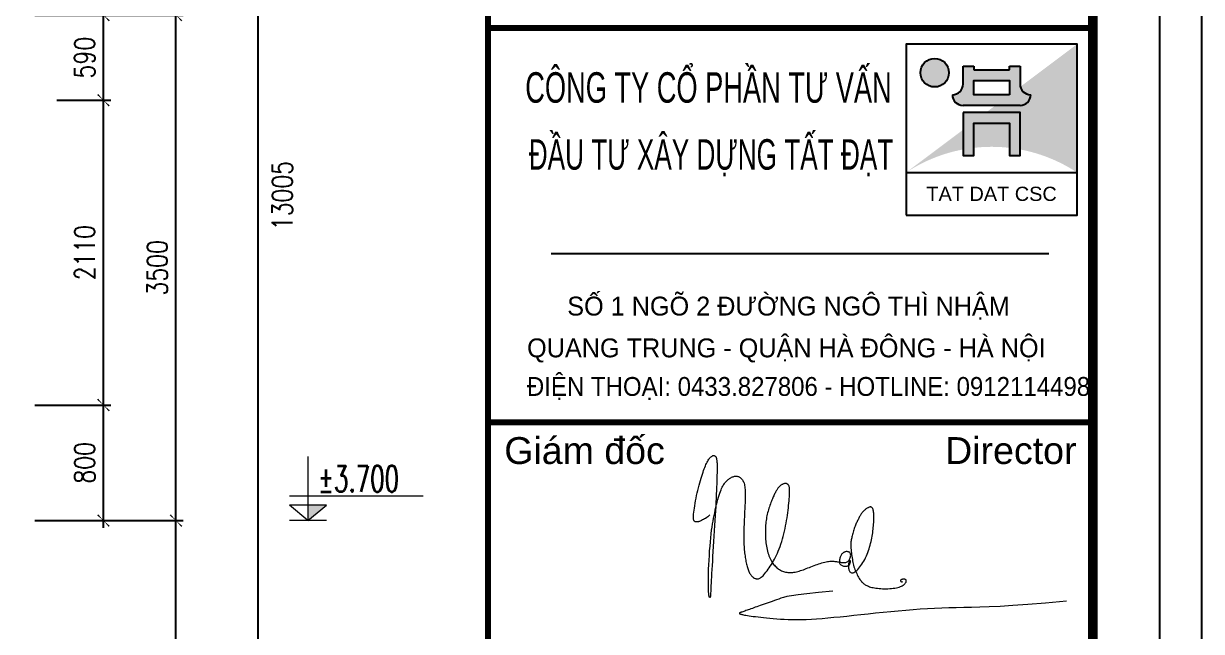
# Model space of a CAD drawing. Header units: millimetres. Extents: x -34806 to 662668, y 63228 to 99452.
# Drawn here: x 507895 to 516054, y 79965 to 84173 of the extents above; entities that cross this region are included whole.
import ezdxf
from ezdxf.enums import TextEntityAlignment as Align

# ---------------------------------------------------------------- set-up
doc = ezdxf.new("R2010")
doc.units = ezdxf.units.MM
doc.header["$LTSCALE"] = 200
doc.header["$MEASUREMENT"] = 0
doc.header["$PDMODE"] = 3
doc.header["$PDSIZE"] = 50
doc.layers.get('0').update_dxf_attribs({"color": 95, "linetype": 'CONTINUOUS'})
doc.layers.get('DEFPOINTS').update_dxf_attribs({"linetype": 'CONTINUOUS'})
for name, color, linetype in [('DIM', 1, 'CONTINUOUS'), ('KHUNGTEN', 7, 'CONTINUOUS'), ('Net_Thay', 7, 'CONTINUOUS'), ('TEXT', 7, 'CONTINUOUS'), ('TEXT2', 6, 'CONTINUOUS')]:
    doc.layers.add(name, color=color, linetype=linetype)
doc.layers.add('hacth', color=251, linetype='CONTINUOUS', lineweight=13)
doc.layers.add('thay', color=7, linetype='CONTINUOUS', lineweight=18)
doc.styles.add('.VnArial', font='VNARIAL.ttf')
doc.styles.add('Arial iso', font='VNARIAL.ttf')
doc.styles.add('Arial N  iso', font='VNARIALN.ttf')
doc.styles.add('RomanS', font='romans.shx', dxfattribs={"width": 0.8})
doc.styles.add('Scale', font='vnsimli.shx', dxfattribs={"width": 0.65, "bigfont": 'bigfont.shx'})
doc.styles.add('TEXT1', font='VHARIAL.ttf', dxfattribs={"width": 0.85, "height": 200})
doc.styles.add('VNCC-SIM', font='VHAVAN.ttf', dxfattribs={"width": 0.85})
doc.dimstyles.new('D1', dxfattribs={"dimtxt": 140, "dimasz": 80, "dimexe": 50, "dimexo": 0, "dimgap": 60, "dimtad": 1, "dimdec": 0, "dimzin": 0, "dimdsep": 46, "dimtxsty": 'RomanS', "dimblk1": 'ARCHTICK', "dimblk2": 'ARCHTICK', "dimsah": 1, "dimcen": 100, "dimdle": 50, "dimclrt": 7, "dimadec": 0, "dimazin": 0, "dimtfac": 0.005, "dimtdec": 0, "dimtix": 1, "dimtofl": 0, "dimtmove": 2, "dimatfit": 3, "dimldrblk": 'ARCHTICK', "dimfxl": 1, "dimtvp": 0.8, "dimtolj": 1, "dimtzin": 0, "dimarcsym": 0})

# ---------------------------------------------------------------- blocks, each defined once
blk = doc.blocks.new('_ArchTick')
at = {"layer": 'DIM', "color": 150}
blk.add_lwpolyline([(0.5000000000004547, 0.5000000000009095, 0.1333333333333333, 0, 0), (4.547473508864641e-13, 9.094947017729282e-13, 0, 0.1333333333333333, 0), (-0.4999999999995453, -0.4999999999990905, 0.1333333333333333, 0.1333333333333333, 0)], format="xyseb", dxfattribs=at)
blk = doc.blocks.new('*D65')
at = {"layer": 'DEFPOINTS', "color": 0}
for p in [(508124.6431655815, 89437.53416845304), (509520.1188414075, 89437.53416845304), (507972.9868397528, 76432.22767169494)]:
    blk.add_point(p, dxfattribs=at)
at = {"layer": 'DIM', "color": 0, "lineweight": -2}
for p, q in [((508124.6431655815, 89437.53416845304), (509570.1188414075, 89437.53416845304)), ((509520.1188414075, 76382.22767169494), (509520.1188414075, 89487.53416845304)), ((507972.9868397528, 76432.22767169494), (509570.1188414075, 76432.22767169494))]:
    blk.add_line(p, q, dxfattribs=at)
at = {"layer": 'DIM', "color": 0, "lineweight": -2, "xscale": 80, "yscale": 80, "zscale": 80}
for p, rotation in [((509520.1188414075, 89437.53416845304), 90), ((509520.1188414075, 76432.22767169494), 270)]:
    blk.add_blockref('_ArchTick', p, dxfattribs=dict(at, rotation=rotation))
at = {"layer": 'DIM', "color": 7, "insert": (509687.6017652551, 82982.31286056538), "char_height": 140, "attachment_point": 5, "rotation": 90, "style": 'RomanS'}
blk.add_mtext('\\A1;13005', dxfattribs=at)
blk = doc.blocks.new('*D67')
at = {"layer": 'DEFPOINTS', "color": 0}
for p in [(507972.9868397528, 80732.22767169483), (508950.8210227586, 80732.22767169483), (507972.9868397528, 77032.22767169483)]:
    blk.add_point(p, dxfattribs=at)
at = {"layer": 'DIM', "color": 0, "lineweight": -2}
for p, q in [((508950.8210227586, 76982.22767169483), (508950.8210227586, 80782.22767169483)), ((507972.9868397528, 80732.22767169483), (509000.8210227586, 80732.22767169483)), ((507972.9868397528, 77032.22767169483), (509000.8210227586, 77032.22767169483))]:
    blk.add_line(p, q, dxfattribs=at)
at = {"layer": 'DIM', "color": 0, "lineweight": -2, "xscale": 80, "yscale": 80, "zscale": 80}
for p, rotation in [((508950.8210227586, 80732.22767169483), 90), ((508950.8210227586, 77032.22767169483), 270)]:
    blk.add_blockref('_ArchTick', p, dxfattribs=dict(at, rotation=rotation))
at = {"layer": 'DIM', "color": 7, "insert": (508820.8210227586, 78882.22767169491), "char_height": 140, "attachment_point": 5, "rotation": 90, "style": 'RomanS'}
blk.add_mtext('\\A1;3700', dxfattribs=at)
blk = doc.blocks.new('*D68')
at = {"layer": 'DEFPOINTS', "color": 0}
for p in [(507972.9868397528, 84232.22767169483), (508950.8210227586, 84232.22767169483), (507972.9868397528, 80732.22767169483)]:
    blk.add_point(p, dxfattribs=at)
at = {"layer": 'DIM', "color": 0, "lineweight": -2}
for p, q in [((508950.8210227586, 80682.22767169483), (508950.8210227586, 84282.22767169483)), ((507972.9868397528, 84232.22767169483), (509000.8210227586, 84232.22767169483)), ((507972.9868397528, 80732.22767169483), (509000.8210227586, 80732.22767169483))]:
    blk.add_line(p, q, dxfattribs=at)
at = {"layer": 'DIM', "color": 0, "lineweight": -2, "xscale": 80, "yscale": 80, "zscale": 80}
for p, rotation in [((508950.8210227586, 84232.22767169483), 90), ((508950.8210227586, 80732.22767169483), 270)]:
    blk.add_blockref('_ArchTick', p, dxfattribs=dict(at, rotation=rotation))
at = {"layer": 'DIM', "color": 7, "insert": (508820.8210227586, 82482.22767169491), "char_height": 140, "attachment_point": 5, "rotation": 90, "style": 'RomanS'}
blk.add_mtext('\\A1;3500', dxfattribs=at)
blk = doc.blocks.new('*D71')
at = {"layer": 'DEFPOINTS', "color": 0}
for p in [(507972.9868397528, 81532.22767169459), (508448.4667172112, 81532.22767169459), (507972.9868397528, 80732.22767169483)]:
    blk.add_point(p, dxfattribs=at)
at = {"layer": 'DIM', "color": 0, "lineweight": -2}
for p, q in [((507972.9868397528, 81532.22767169459), (508498.4667172112, 81532.22767169459)), ((508448.4667172112, 80682.22767169483), (508448.4667172112, 81582.22767169459)), ((507972.9868397528, 80732.22767169483), (508498.4667172112, 80732.22767169483))]:
    blk.add_line(p, q, dxfattribs=at)
at = {"layer": 'DIM', "color": 0, "lineweight": -2, "xscale": 80, "yscale": 80, "zscale": 80}
for p, rotation in [((508448.4667172112, 81532.22767169459), 90), ((508448.4667172112, 80732.22767169483), 270)]:
    blk.add_blockref('_ArchTick', p, dxfattribs=dict(at, rotation=rotation))
at = {"layer": 'DIM', "color": 7, "insert": (508318.4667172112, 81132.2276716948), "char_height": 140, "attachment_point": 5, "rotation": 90, "style": 'RomanS'}
blk.add_mtext('\\A1;800', dxfattribs=at)
blk = doc.blocks.new('*D72')
at = {"layer": 'DEFPOINTS', "color": 0}
for p in [(508124.6431655815, 83642.22767169448), (508448.4667172112, 83642.22767169448), (508124.6431655815, 81532.22767169459)]:
    blk.add_point(p, dxfattribs=at)
at = {"layer": 'DIM', "color": 0, "lineweight": -2}
for p, q in [((508124.6431655815, 83642.22767169448), (508498.4667172112, 83642.22767169448)), ((508448.4667172112, 81482.22767169459), (508448.4667172112, 83692.22767169448)), ((508124.6431655815, 81532.22767169459), (508498.4667172112, 81532.22767169459))]:
    blk.add_line(p, q, dxfattribs=at)
at = {"layer": 'DIM', "color": 0, "lineweight": -2, "xscale": 80, "yscale": 80, "zscale": 80}
for p, rotation in [((508448.4667172112, 83642.22767169448), 90), ((508448.4667172112, 81532.22767169459), 270)]:
    blk.add_blockref('_ArchTick', p, dxfattribs=dict(at, rotation=rotation))
at = {"layer": 'DIM', "color": 7, "insert": (508318.4667172112, 82587.22767169462), "char_height": 140, "attachment_point": 5, "rotation": 90, "style": 'RomanS'}
blk.add_mtext('\\A1;2110', dxfattribs=at)
blk = doc.blocks.new('*D73')
at = {"layer": 'DEFPOINTS', "color": 0}
for p in [(508124.6431655815, 84232.22767169483), (508448.4667172112, 84232.22767169483), (508124.6431655815, 83642.22767169448)]:
    blk.add_point(p, dxfattribs=at)
at = {"layer": 'DIM', "color": 0, "lineweight": -2}
for p, q in [((508448.4667172112, 83592.22767169448), (508448.4667172112, 84282.22767169483)), ((508124.6431655815, 84232.22767169483), (508498.4667172112, 84232.22767169483)), ((508124.6431655815, 83642.22767169448), (508498.4667172112, 83642.22767169448))]:
    blk.add_line(p, q, dxfattribs=at)
at = {"layer": 'DIM', "color": 0, "lineweight": -2, "xscale": 80, "yscale": 80, "zscale": 80}
for p, rotation in [((508448.4667172112, 84232.22767169483), 90), ((508448.4667172112, 83642.22767169448), 270)]:
    blk.add_blockref('_ArchTick', p, dxfattribs=dict(at, rotation=rotation))
at = {"layer": 'DIM', "color": 7, "insert": (508318.4667172112, 83937.22767169474), "char_height": 140, "attachment_point": 5, "rotation": 90, "style": 'RomanS'}
blk.add_mtext('\\A1;590', dxfattribs=at)
blk = doc.blocks.new('cao do')
at = {"layer": 'thay'}
for p, q in [((0, 444.6272508608236), (0, 0)), ((798.181270029163, 170.2365376747912), (-128.2891475682845, 170.2365376747912)), ((0, 0), (-127.8852143107215, 106.0771588497737)), ((127.8852143107215, 106.0771588497737), (-127.8852143107215, 106.0771588497737)), ((0, 0), (127.8852143107215, 106.0771588497737))]:
    blk.add_line(p, q, dxfattribs=at)
at = {"layer": 'thay', "ltscale": 600}
blk.add_line((128.2891475682845, 0), (-128.2891475682845, 0), dxfattribs=at)
at = {"layer": 'thay', "color": 150, "ltscale": 600}
blk.add_solid([(0, 0), (0, 106.0771588497737), (127.8852143107215, 106.0771588497737)], dxfattribs=at)
at = {"layer": 'TEXT', "style": 'Arial N  iso'}
blk.add_attdef('%%P0.000', text='', height=200.0000000007276, dxfattribs=at).set_placement((69.50250721070915, 290.0113117169822), align=Align.MIDDLE_LEFT)
blk = doc.blocks.new('A$C5F910C25')
at = {"layer": 'Net_Thay', "ltscale": 0.5, "true_color": 0x0f9997}
h = blk.add_hatch(color=134, dxfattribs=at)
edge = h.paths.add_edge_path()
edge.add_line((23.99999934621155, 24.00000047203503), (-6.537884473800659e-07, 6.000000472107786))
edge.add_arc((11.99999934621155, -12.19999952812213), 21.80000000017373, 56.60151153231379, 123.3984884676862, ccw=False)
edge.add_line((23.99999934621155, 6.000000472093234), (23.99999934621155, 24.00000047202047))
h = blk.add_hatch(color=134, dxfattribs=at)
edge = h.paths.add_edge_path()
edge.add_arc((3.999999346211553, 20.00000047209323), 2, 0, 180)
edge.add_arc((3.999999346211553, 20.00000047209323), 2, 180, 360)
at = {"layer": 'Net_Thay', "ltscale": 0.5, "true_color": 0x001e02}
h = blk.add_hatch(color=98, dxfattribs=at)
h.paths.add_polyline_path([(15.99999934621155, 14.40000047208741), (7.999999346211553, 14.40000047208741), (7.999999346211553, 8.400000472087413), (9.499999346211553, 8.400000472087413), (9.499999346211553, 12.90000047208741), (14.49999934621155, 12.90000047208741), (14.49999934621155, 8.400000472087413), (15.99999934621155, 8.400000472087413)])
h.paths.add_polyline_path([(14.49999934667721, 16.90000047208741), (9.499999346211553, 16.90000047208741), (9.499999346211553, 18.90000047208741), (14.49999934621155, 18.90000047208741)], flags=16)
edge = h.paths.add_edge_path()
edge.add_arc((17.49999934621155, 18.40000047208741), 1.499999999992724, 180.0000000002779, 270, ccw=False)
edge.add_line((15.99999934621155, 18.40000047208741), (15.99999934621155, 20.90000047210196))
edge.add_line((15.99999934621155, 20.90000047208741), (14.49999934621155, 20.90000047208741))
edge.add_line((14.49999934621155, 20.90000047208741), (14.49999934621155, 20.40000047208741))
edge.add_line((14.49999934621155, 20.40000047208741), (9.499999346211553, 20.40000047208741))
edge.add_line((9.499999346211553, 20.40000047208741), (9.499999346211553, 20.90000047208741))
edge.add_line((9.499999346211553, 20.90000047208741), (7.999999346211553, 20.90000047208741))
edge.add_line((7.999999346211553, 20.90000047208741), (7.999999346211553, 18.40000047207286))
edge.add_arc((6.499999346211553, 18.40000047208741), 1.5, 270, 359.9999999997221, ccw=False)
edge.add_arc((7.999999346211553, 16.90000047208741), 1.5, 180, 270)
edge.add_line((7.999999346211553, 15.40000047208741), (15.99999934621155, 15.40000047208741))
edge.add_arc((15.99999934621155, 16.90000047208741), 1.5, 270, 360)
at = {"layer": 'Net_Thay', "color": 2, "ltscale": 0.5}
blk.add_line((-6.537884473800659e-07, 6.000000472093234), (23.99999934621155, 6.000000472093234), dxfattribs=at)
at = {"layer": 'Net_Thay', "ltscale": 0.5}
blk.add_lwpolyline([(-6.537884473800659e-07, 4.720932338386774e-07), (23.99999934621155, 4.720932338386774e-07), (23.99999934621155, 24.00000047209323), (-6.537884473800659e-07, 24.00000047209323)], close=True, dxfattribs=at)
at = {"layer": 'Net_Thay', "color": 98, "ltscale": 0.5, "true_color": 0x001e02}
blk.add_lwpolyline([(15.99999934621155, 15.40000047208741), (7.999999346211553, 15.40000047208741, -0.414213562373095), (6.499999346211553, 16.90000047208741, 0.4142135623730951), (7.999999346211553, 18.40000047208741), (7.999999346211553, 20.90000047208741), (9.499999346211553, 20.90000047208741), (9.499999346211553, 20.40000047208741), (14.49999934621155, 20.40000047208741), (14.49999934621155, 20.90000047208741), (15.99999934621155, 20.90000047208741), (15.99999934621155, 18.40000047208741, 0.414213562373095), (17.49999934621155, 16.90000047208741, -0.414213562373095)], format="xyb", close=True, dxfattribs=at)
for points in [[(14.49999934667721, 16.90000047208741), (9.499999346211553, 16.90000047208741), (9.499999346211553, 18.90000047208741), (14.49999934621155, 18.90000047208741)], [(7.999999346211553, 14.40000047208741), (7.999999346211553, 8.400000472087413), (9.499999346211553, 8.400000472087413), (9.499999346211553, 12.90000047208741), (14.49999934621155, 12.90000047208741), (14.49999934621155, 8.400000472087413), (15.99999934621155, 8.400000472087413), (15.99999934621155, 14.40000047208741)]]:
    blk.add_lwpolyline(points, close=True, dxfattribs=at)
at = {"layer": 'Net_Thay', "color": 134, "ltscale": 0.5, "true_color": 0x0f9997}
blk.add_circle((3.999999346211553, 20.00000047209323), 2, dxfattribs=at)
at = {"layer": 'Net_Thay', "color": 2, "style": '.VnArial'}
blk.add_text('TAT DAT CSC', height=2, dxfattribs=at).set_placement((2.841745594516397, 2.000000472093234))
blk = doc.blocks.new('khung')
at = {"color": 7}
for points in [[(28904.22141540502, 10202.60354419178), (28898.19519898714, 10196.66145841348), (28891.93040760198, 10191.37296033386), (28885.54619378634, 10186.68857046865), (28879.1617100769, 10182.55880933392), (28872.89610901053, 10178.93419744567), (28866.86854312395, 10175.76525531984), (28861.19816495421, 10173.00250347247), (28856.00412703824, 10170.59646241933), (28851.37456662134, 10168.50392475852), (28847.27355978178, 10166.70677141579), (28843.63416730714, 10165.19315539871), (28840.38944998448, 10163.95122971506), (28837.47246860068, 10162.96914737241), (28834.81628394308, 10162.23506137862), (28832.35395679856, 10161.73712474118), (28830.01854795434, 10161.46349046793), (28827.75599736967, 10161.40342418724), (28825.56376169124, 10161.55064201026), (28823.45217673892, 10161.89997266895), (28821.43157833173, 10162.44624489525), (28819.51230228857, 10163.18428742105), (28817.70468442907, 10164.10892897816), (28816.01906057194, 10165.21499829868), (28814.46576653692, 10166.49732411439), (28813.0578914972, 10167.98055127069), (28811.81953804471, 10169.80858906672), (28810.77756212417, 10172.15516291509), (28809.95881968194, 10175.19399822816), (28809.39016666383, 10179.09882041873), (28809.09845901519, 10184.04335489924), (28809.11055268159, 10190.20132708229), (28809.45330360921, 10197.74646238053), (28810.14760059791, 10206.79381098563), (28811.1904638659, 10217.22372220682), (28812.57294648462, 10228.85787013233), (28814.28610152702, 10241.5179288505), (28816.32098206542, 10255.02557244976), (28818.66864117197, 10269.20247501832), (28821.32013191885, 10283.87031064466), (28824.26650737852, 10298.8507534171), (28827.49169286686, 10313.9764398084), (28830.95110267588, 10329.12385582992), (28834.59302334073, 10344.18044987717), (28838.36574139693, 10359.03367034597), (28842.21754337989, 10373.57096563188), (28846.09671582535, 10387.67978413081), (28849.95154526826, 10401.2475742383), (28853.73031824459, 10414.16178435007), (28857.39336256093, 10426.33394198937), (28860.94917111036, 10437.77189118886), (28864.41827805741, 10448.5075551087), (28867.82121756617, 10458.57285690923), (28871.17852380154, 10467.99971975067), (28874.51073092772, 10476.82006679304), (28877.83837310933, 10485.06582119679), (28881.18198451059, 10492.76890612202), (28884.55580851379, 10499.95472053626), (28887.94892537218, 10506.62256663655), (28891.3441245571, 10512.76522242739), (28894.72419553966, 10518.3754659131), (28898.07192779074, 10523.44607509793), (28901.37011078159, 10527.96982798654), (28904.60153398322, 10531.93950258307), (28907.74898686698, 10535.34787689202), (28910.79687169572, 10538.19422852861), (28913.73604190161, 10540.50383355145), (28916.55896370867, 10542.30846763007), (28919.25810334003, 10543.63990643384), (28921.82592702033, 10544.52992563226), (28924.25490097333, 10545.01030089476), (28926.5374914227, 10545.11280789084), (28928.66616459248, 10544.8692222899), (28930.63597681063, 10544.30763687038), (28932.45234482169, 10543.44141284605), (28934.12327547346, 10542.28022853958), (28935.6567756144, 10540.83376227368), (28937.06085209311, 10539.11169237109), (28938.34351175759, 10537.12369715447), (28939.51276145634, 10534.87945494651), (28940.57660803736, 10532.38864406992), (28941.54148784398, 10529.63612003659), (28942.40755519733, 10526.50744711531), (28943.17339391302, 10522.86336676397), (28943.83758780732, 10518.5646204406), (28944.39872069564, 10513.47194960301), (28944.85537639434, 10507.44609570927), (28945.20613871908, 10500.34780021718), (28945.44959148543, 10492.03780458489), (28945.58476428939, 10482.40783225092), (28945.61246984453, 10471.47353457656), (28945.53396664428, 10459.28154490358), (28945.35051318182, 10445.87849657417), (28945.06336795059, 10431.31102292997), (28944.67378944448, 10415.62575731321), (28944.18303615621, 10398.86933306565), (28943.59236657951, 10381.08838352918), (28942.90180884924, 10362.31269434265), (28942.10646966679, 10342.50466033208), (28941.20022537537, 10321.60982862035), (28940.17695231808, 10299.57374633037), (28939.0305268374, 10276.34196058499), (28937.7548252768, 10251.86001850715), (28936.34372397885, 10226.0734672197), (28934.79109928711, 10198.92785384554), (28933.0974734675, 10170.43836749036), (28931.28995247975, 10140.89876519129), (28929.40228820713, 10110.6724459683), (28927.4682325321, 10080.12280884135), (28925.52153733814, 10049.61325283028), (28923.59595450804, 10019.50717695515), (28921.72523592471, 9990.167980235814), (28919.94313347075, 9961.959061692314), (28918.27832378052, 9935.192337991724), (28916.73918248925, 9909.973796389706), (28915.32900998314, 9886.357941789413), (28914.05110664861, 9864.399279093775), (28912.90877287202, 9844.152313205668), (28911.90530903963, 9825.671549028048), (28911.04401553747, 9809.011491463856), (28910.32819275233, 9794.226645416169), (28909.75418027063, 9781.335526782574), (28909.29047448187, 9770.212695439253), (28908.89861097612, 9760.696722257222), (28908.54012534334, 9752.626178107288), (28908.17655317311, 9745.839633860378), (28907.76943005588, 9740.17566038747), (28907.28029158148, 9735.4728285595), (28906.67067333993, 9731.569709247226), (28905.913589998, 9728.362816729064), (28905.02797253111, 9725.980438912362), (28904.04423099172, 9724.608807111828), (28902.99277543207, 9724.434152642176), (28901.90401590452, 9725.64270681829), (28900.80836246101, 9728.420700954859), (28899.73622515467, 9732.954366366566), (28898.71801403729, 9739.429934368192), (28897.78401061626, 9747.996815529134), (28896.96398221972, 9758.65713743697), (28896.28756763019, 9771.376206934237), (28895.78440563093, 9786.119330863023), (28895.48413500442, 9802.851816065764), (28895.41639453395, 9821.53896938466), (28895.61082300213, 9842.14609766213), (28896.09705919196, 9864.638507740474), (28896.89521305293, 9888.90828143054), (28897.98727920026, 9914.554600417063), (28899.34572341627, 9941.103421353624), (28900.94301148257, 9968.080700893312), (28902.75160918139, 9995.012395689795), (28904.74398229432, 10021.42446239635), (28906.89259660344, 10046.8428576663), (28909.16991789103, 10070.79353815306), (28911.55456474155, 10092.9240526574), (28914.04976695118, 10113.36831856953), (28916.66490711889, 10132.38184542699), (28919.40936784356, 10150.22014276741), (28922.29253172415, 10167.13872012829), (28925.32378135949, 10183.39308704738), (28928.5124993486, 10199.23875306217), (28931.86806829023, 10214.93122771025), (28935.391471393, 10230.65322433212), (28939.05009430377, 10246.29627147985), (28942.8029232787, 10261.67910150863), (28946.60894457404, 10276.62044677351), (28950.42714444672, 10290.93903962946), (28954.21650915268, 10304.45361243158), (28957.93602494823, 10316.98289753497), (28961.54467809003, 10328.34562729465), (28965.01330573142, 10338.41443141119), (28968.3601486133, 10347.27752896694), (28971.61529837451, 10355.07703638973), (28974.80884665332, 10361.95507010745), (28977.97088508803, 10368.05374654792), (28981.1315053168, 10373.51518213905), (28984.32079897825, 10378.48149330868), (28987.5688577103, 10383.09479648463), (28990.90122033704, 10387.47352210765), (28994.32521442359, 10391.64135666994), (28997.8436147202, 10395.59830067665), (29001.45919597759, 10399.34435463287), (29005.17473294633, 10402.87951904368), (29008.99300037656, 10406.20379441422), (29012.91677301882, 10409.31718124951), (29016.94882562396, 10412.2196800548), (29021.08638040857, 10414.9078226086), (29025.30444945603, 10417.36426578373), (29029.57249231563, 10419.5681977263), (29033.85996853682, 10421.49880658259), (29038.13633766963, 10423.13528049879), (29042.37105926328, 10424.45680762119), (29046.53359286747, 10425.44257609603), (29050.59339803166, 10426.07177406952), (29054.5268752247, 10426.32752083819), (29058.33818859462, 10426.20866030032), (29062.0384432077, 10425.71796750434), (29065.63874413174, 10424.85821749885), (29069.15019643276, 10423.63218533232), (29072.58390517865, 10422.04264605334), (29075.95097543588, 10420.09237471039), (29079.26251227129, 10417.78414635199), (29082.52237792916, 10415.11732353533), (29085.70546336006, 10412.07761885178), (29088.77941669177, 10408.64733240132), (29091.71188605208, 10404.80876428405), (29094.47051956876, 10400.54421459971), (29097.02296536967, 10395.83598344859), (29099.33687158237, 10390.66637093053), (29101.37988633459, 10385.01767714563), (29103.12810600184, 10378.87606448146), (29104.59141994948, 10372.2431444765), (29105.78816579133, 10365.12439095697), (29106.73668114035, 10357.52527774905), (29107.45530361022, 10349.45127867883), (29107.96237081402, 10340.90786757255), (29108.276220365, 10331.90051825633), (29108.4151898768, 10322.43470455622), (29108.39782199404, 10312.52405539209), (29108.24347948869, 10302.21482005725), (29107.97173016358, 10291.56140293886), (29107.60214182232, 10280.61820842383), (29107.15428226818, 10269.43964089927), (29106.64771930414, 10258.08010475199), (29106.10202073347, 10246.59400436914), (29105.53675435989, 10235.03574413773), (29104.96896712422, 10223.45805890338), (29104.40562252224, 10211.90700534599), (29103.85116318652, 10200.42697060443), (29103.31003175079, 10189.06234181713), (29102.78667084829, 10177.85750612293), (29102.28552311232, 10166.85685066034), (29101.81103117612, 10156.10476256812), (29101.36763767272, 10145.64562898475), (29100.96040403729, 10135.50640754876), (29100.59686690962, 10125.64433789722), (29100.28518173126, 10115.99923016701), (29100.03350394383, 10106.51089449505), (29099.84998898881, 10097.11914101818), (29099.74279230779, 10087.76377987311), (29099.72006934194, 10078.3846211969), (29099.78997553291, 10068.9214751264), (29099.95925502401, 10059.33161379368), (29100.22900676444, 10049.64215731286), (29100.59891840543, 10039.89768779316), (29101.06867759788, 10030.14278734382), (29101.637971993, 10020.42203807418), (29102.30648924156, 10010.78002209355), (29103.07391699468, 10001.26132151122), (29103.93994290354, 9991.910518436447), (29104.90344830748, 9982.766370356841), (29105.96008929773, 9973.84433627253), (29107.10471565527, 9965.154050562229), (29108.33217715924, 9956.705147604427), (29109.63732359047, 9948.507261777704), (29111.01500472867, 9940.570027460459), (29112.4600703538, 9932.903079031352), (29113.96737024614, 9925.51605086888), (29115.53418120776, 9918.415992222606), (29117.16748812992, 9911.599611826423), (29118.87670292546, 9905.061033285345), (29120.67123750811, 9898.794380204063), (29122.56050379076, 9892.793776187622), (29124.55391368656, 9887.053344840946), (29126.66087910908, 9881.567209768922), (29128.89081197105, 9876.329494576403), (29131.24948719089, 9871.337828804235), (29133.72813170459, 9866.603865737045), (29136.31433545362, 9862.1427645949), (29138.99568837848, 9857.969684598143), (29141.75978042059, 9854.099784967262), (29144.59420152121, 9850.548224922519), (29147.48654162129, 9847.330163684264), (29150.42439066178, 9844.460760472768), (29153.39740675851, 9841.94989169628), (29156.40352072615, 9839.786302514207), (29159.44273155373, 9837.9534552739), (29162.51503823038, 9836.434812322519), (29165.62043974502, 9835.213836007568), (29168.75893508702, 9834.273988676217), (29171.93052324606, 9833.598732675731), (29175.13520321022, 9833.171530353546), (29178.38051027273, 9832.99438487292), (29181.70412493865, 9833.14346266209), (29185.15126401584, 9833.713470965105), (29188.7671443128, 9834.79911702616), (29192.596982638, 9836.495108089488), (29196.68599579918, 9838.896151399134), (29201.0794006056, 9842.096954199438), (29205.82241386473, 9846.19222373448), (29210.94297244553, 9851.24524725742), (29216.39989345732, 9857.193632056556), (29222.1347140699, 9863.94356542923), (29228.08897145295, 9871.401234672872), (29234.20420277593, 9879.472827084688), (29240.42194520874, 9888.064529961963), (29246.68373592127, 9897.082530602142), (29252.93111208276, 9906.433016302339), (29259.11356413709, 9916.044961849046), (29265.21239562341, 9925.938491984336), (29271.21686335462, 9936.156518939397), (29277.11622414412, 9946.741954945379), (29282.89973480438, 9957.73771223347), (29288.55665214897, 9969.186703034831), (29294.0762329907, 9981.131839580621), (29299.44773414277, 9993.616034102106), (29304.65962986084, 10006.66402463639), (29309.69726417264, 10020.22785244532), (29314.54519854804, 10034.24138459681), (29319.18799445735, 10048.6384881587), (29323.61021337118, 10063.35303019886), (29327.79641675926, 10078.31887778523), (29331.73116609234, 10093.4698979855), (29335.39902284026, 10108.73995786775), (29338.78976473489, 10124.06660545467), (29341.91403455285, 10139.40211258862), (29344.78769133296, 10154.70243206674), (29347.42659411345, 10169.92351668633), (29349.8466019327, 10185.02131924462), (29352.06357382915, 10199.95179253873), (29354.09336884112, 10214.67088936594), (29355.95184600732, 10229.13456252357), (29357.65121625108, 10243.28897906683), (29359.18909803801, 10257.04116308434), (29360.5594617196, 10270.28835292271), (29361.756277646, 10282.92778692873), (29362.77351616872, 10294.85670344888), (29363.60514763862, 10305.97234082987), (29364.2451424066, 10316.17193741849), (29364.68747082326, 10325.35273156129), (29364.92851695279, 10333.44634496476), (29364.97431971036, 10340.52193277446), (29364.83333172357, 10346.68303349555), (29364.51400562041, 10352.03318563344), (29364.02479402872, 10356.6759276934), (29363.37414957632, 10360.71479818061), (29362.57052489122, 10364.25333560042), (29361.62237260142, 10367.39507845814), (29360.53679283363, 10370.22721163309), (29359.31547570848, 10372.77150550045), (29357.95875884641, 10375.03337680937), (29356.46697986714, 10377.01824230942), (29354.84047639069, 10378.73151874962), (29353.07958603678, 10380.17862287936), (29351.18464642556, 10381.36497144779), (29349.15599517677, 10382.29598120424), (29346.99547184729, 10382.97709760481), (29344.71092374158, 10383.41388093275), (29342.31170010051, 10383.61192017834), (29339.80715016597, 10383.57680433167), (29337.20662317867, 10383.31412238295), (29334.51946838007, 10382.82946332237), (29331.75503501162, 10382.12841614009), (29328.92267231427, 10381.21656982628), (29326.03304951541, 10380.09787161045), (29323.10211578655, 10378.76970167986), (29320.14714028521, 10377.22779846104), (29317.18539216863, 10375.46790038051), (29314.23414059472, 10373.48574586484), (29311.31065472076, 10371.27707334057), (29308.43220370424, 10368.83762123447), (29305.61605670264, 10366.16312797285), (29302.87526717327, 10363.25214558727), (29300.20602577312, 10360.11448052882), (29297.60030745847, 10356.7627528535), (29295.05008718593, 10353.20958261724), (29292.54733991249, 10349.46758987603), (29290.08404059461, 10345.54939468585), (29287.6521641886, 10341.46761710272), (29285.24368565136, 10337.23487718251), (29282.8493957426, 10332.85533909764), (29280.45534843516, 10328.2993434856), (29278.04641350423, 10323.52877510032), (29275.60746072662, 10318.50551869567), (29273.12335987746, 10313.19145902553), (29270.57898073293, 10307.54848084382), (29267.95919306863, 10301.53846890436), (29265.24886666082, 10295.12330796112), (29262.44096455965, 10288.27941010156), (29259.56082291659, 10281.0412967476), (29256.64187115673, 10273.45801665465), (29253.71753870577, 10265.57861857819), (29250.82125498965, 10257.45215127378), (29247.98644943354, 10249.12766349696), (29245.24655146336, 10240.65420400303), (29242.63499050478, 10232.08082154756), (29240.18035406906, 10223.44863043945), (29237.89186201012, 10214.76700720096), (29235.77389226754, 10206.03739390753), (29233.83082278126, 10197.26123263516), (29232.06703149064, 10188.43996545916), (29230.48689633531, 10179.57503445542), (29229.09479525529, 10170.66788169936), (29227.89510618992, 10161.71994926679), (29226.89024756962, 10152.73161960645), (29226.07479978537, 10143.69903666045), (29225.44138372035, 10134.61728474392), (29224.9826202558, 10125.481448172), (29224.69113027416, 10116.28661125993), (29224.5595346578, 10107.02785832289), (29224.58045428842, 10097.70027367607), (29224.7465100484, 10088.29894163482), (29225.05432152689, 10078.82283641423), (29225.51650314013, 10069.2864918302), (29226.14966801227, 10059.7083315987), (29226.97042926623, 10050.10677943541), (29227.99540002649, 10040.50025905641), (29229.24119341595, 10030.90719417762), (29230.72442255822, 10021.34600851474), (29232.46170057735, 10011.83512578391), (29234.46562925418, 10002.3983471362), (29236.7327650004, 9993.08098346355), (29239.25565288535, 9983.933723093396), (29242.0268379785, 9975.007254353), (29245.03886534868, 9966.352265569529), (29248.28428006532, 9958.019445070491), (29251.75562719802, 9950.059481183025), (29255.44545181553, 9942.523062234553), (29259.34487185267, 9935.448875081865), (29263.4392967043, 9928.827600700643), (29267.71270863038, 9922.637918595943), (29272.14908989072, 9916.858508273044), (29276.73242274563, 9911.468049237232), (29281.44668945505, 9906.445220993424), (29286.27587227894, 9901.768703047086), (29291.20395347762, 9897.417174903238), (29296.22046194741, 9893.373444545332), (29301.33711313373, 9889.636833869517), (29306.5711691179, 9886.21079325004), (29311.93989198135, 9883.098773061267), (29317.46054380629, 9880.304223677544), (29323.15038667363, 9877.830595473139), (29329.02668266521, 9875.681338822393), (29335.10669386312, 9873.859904099561), (29341.40164040098, 9872.369454274192), (29347.89857462244, 9871.21200269593), (29354.57850692404, 9870.389275309508), (29361.42244770133, 9869.90299806001), (29368.4114073508, 9869.754896891935), (29375.52639626859, 9869.94669775032), (29382.74842485061, 9870.48012657984), (29390.05850349316, 9871.356909325454), (29397.44397279698, 9872.57532096825), (29404.91749418322, 9874.119832635137), (29412.49805927708, 9875.971464489056), (29420.20465970413, 9878.111236693358), (29428.05628708978, 9880.520169411151), (29436.07193306007, 9883.179282805615), (29444.27058924015, 9886.06959703981), (29452.67124725596, 9889.172132277094), (29461.28311499927, 9892.462732698023), (29470.07626543042, 9895.896538553843), (29479.01098777593, 9899.423514113338), (29488.04757126234, 9902.99362364518), (29497.14630511627, 9906.55683141817), (29506.26747856429, 9910.063101701087), (29515.37138083336, 9913.462398762738), (29524.41830114973, 9916.704686871675), (29533.36901781747, 9919.745086243389), (29542.18626544876, 9922.559340879363), (29550.833267733, 9925.128350727733), (29559.27324836035, 9927.433015736542), (29567.46943101961, 9929.454235853927), (29575.38503940076, 9931.172911027968), (29582.98329719334, 9932.569941206775), (29590.22742808649, 9933.626226338476), (29597.09144006466, 9934.332317165556), (29603.59247828874, 9934.717367608446), (29609.75847221443, 9934.820182382064), (29615.61735129805, 9934.679566201177), (29621.19704499483, 9934.334323780555), (29626.52548276049, 9933.823259835239), (29631.63059405082, 9933.185179079932), (29636.54030832186, 9932.45888622948), (29641.28244330957, 9931.681136298208), (29645.88436987501, 9930.880485497566), (29650.37334715846, 9930.08344033855), (29654.77663430143, 9929.31650733196), (29659.12149044511, 9928.606192988878), (29663.43517473047, 9927.979003820043), (29667.74494629838, 9927.461446336512), (29672.07806429037, 9927.080027049105), (29676.44979063308, 9926.869856955236), (29680.82739839773, 9926.90046499748), (29685.16616344063, 9927.249984605003), (29689.42136161938, 9927.996549206922), (29693.54826878994, 9929.218292232286), (29697.50216080946, 9930.99334711027), (29701.23831353486, 9933.399847269828), (29704.71200282261, 9936.515926140231), (29707.87795922209, 9940.377079207214), (29710.68873205171, 9944.84825018385), (29713.09632532264, 9949.751744840163), (29715.05274304532, 9954.909868945942), (29716.50998923116, 9960.144928271064), (29717.4200678906, 9965.279228585458), (29717.73498303477, 9970.135075658873), (29717.40673867445, 9974.5347752613), (29716.41009438762, 9978.336668655174), (29714.81083202088, 9981.543239073133), (29712.69748898743, 9984.193005240519), (29710.15860270044, 9986.32448588261), (29707.28271057351, 9987.976199724662), (29704.15835001985, 9989.186665491938), (29700.87405845317, 9989.994401909813), (29697.51837328669, 9990.437927703371), (29694.16757735388, 9990.549163255788), (29690.84893516904, 9990.333635581), (29687.57745666685, 9989.79027335056), (29684.3681517812, 9988.918005236115), (29681.23603044693, 9987.715759909477), (29678.19610259833, 9986.182466042124), (29675.26337816998, 9984.317052305774), (29672.45286709577, 9982.118447372095), (29669.77850698021, 9979.587544098807), (29667.24994610351, 9976.733092088583), (29664.87576041608, 9973.565805129643), (29662.66452586791, 9970.096397010797), (29660.6248184095, 9966.335581520467), (29658.76521399047, 9962.294072447385), (29657.09428856134, 9957.982583579942), (29655.62061807208, 9953.411828706803), (29654.36322598987, 9948.608381502043), (29653.38292584847, 9943.662255182175), (29652.75097869952, 9938.679322849086), (29652.53864559355, 9933.765457604868), (29652.81718758173, 9929.02653255138), (29653.65786571545, 9924.568420790834), (29655.13194104521, 9920.496995425061), (29657.31067462241, 9916.918129555987), (29660.22923162238, 9913.913214926208), (29663.77839371871, 9911.465717839419), (29667.81284670929, 9909.534623240268), (29672.18727639179, 9908.078916072847), (29676.75636856436, 9907.057581281651), (29681.37480902462, 9906.429603811017), (29685.89728357081, 9906.153968605176), (29690.17847800063, 9906.189660608617), (29694.09978506919, 9906.504573476155), (29697.64942536082, 9907.10223570515), (29700.84232641733, 9907.995084503415), (29703.69341577977, 9909.195557079), (29706.21762099025, 9910.716090639467), (29708.42986959012, 9912.569122392735), (29710.34508912107, 9914.767089546762), (29711.97820712458, 9917.3224293094), (29713.34116816223, 9920.219172355599), (29714.43398487595, 9923.327723228515), (29715.25368692754, 9926.490079938803), (29715.79730397907, 9929.548240496633), (29716.0618656923, 9932.344202912422), (29716.0444017291, 9934.71996519673), (29715.74194175123, 9936.517525359652), (29715.15151542072, 9937.578881411868), (29714.28210482771, 9937.785361472143), (29713.19050177325, 9937.175614093723), (29711.94545048747, 9935.82761793812), (29710.61569519925, 9933.81935166713), (29709.26998013871, 9931.22879394238), (29707.97704953518, 9928.133923425636), (29706.80564761795, 9924.612718778393), (29705.82451861717, 9920.743158662472), (29705.09208439309, 9916.600134451686), (29704.62547733063, 9912.246188368774), (29704.43150744589, 9907.74077534863), (29704.51698475496, 9903.143350326247), (29704.88871927407, 9898.513368236436), (29705.55352101874, 9893.910284014231), (29706.51820000559, 9889.39355259452), (29707.78956625013, 9885.022628912166), (29709.37712331537, 9880.867765706651), (29711.30114894954, 9877.042406934763), (29713.58461444773, 9873.670794358144), (29716.25049110495, 9870.877169737987), (29719.32175021637, 9868.785774835802), (29722.82136307695, 9867.520851413052), (29726.77230098128, 9867.206641231138), (29731.19753522504, 9867.967386051447), (29736.10179501391, 9869.891990805247), (29741.41684119671, 9872.928013102797), (29747.05619253462, 9876.987673724214), (29752.93336778686, 9881.983193449754), (29758.96188571429, 9887.826793059598), (29765.0552650771, 9894.430693333776), (29771.12702463506, 9901.707115052483), (29777.09068314899, 9909.568278995835), (29782.87192060315, 9917.931807792615), (29788.4450618791, 9926.73693146642), (29793.7965930828, 9935.928281889128), (29798.91300032021, 9945.450490932897), (29803.78076969698, 9955.248190469794), (29808.38638731925, 9965.266012371922), (29812.71633929312, 9975.448588511326), (29816.75711172441, 9985.7405507601), (29820.50014584694, 9996.093283153838), (29823.95670340775, 10006.48517838206), (29827.14300128209, 10016.90138129781), (29830.07525634457, 10027.32703675429), (29832.76968547091, 10037.74728960439), (29835.2425055356, 10048.14728470119), (29837.50993341404, 10058.5121668979), (29839.58818598138, 10068.82708104743), (29841.49100237972, 10079.08032318654), (29843.22221082157, 10089.27279408626), (29844.78316178661, 10099.4085457014), (29846.17520575417, 10109.49162998665), (29847.39969320443, 10119.52609889676), (29848.45797461658, 10129.5160043864), (29849.35140047063, 10139.46539841053), (29850.08132124594, 10149.37833292371), (29850.64886234234, 10159.24040358533), (29851.05424883959, 10168.96338087451), (29851.2974807381, 10178.44057897453), (29851.37855803761, 10187.56531206919), (29851.2974807381, 10196.2308943419), (29851.05424883959, 10204.33063997631), (29850.64886234234, 10211.75786315598), (29850.08132124594, 10218.40587806454), (29849.35324086973, 10224.19702299372), (29848.47269780994, 10229.16973266899), (29847.44938398196, 10233.39146592366), (29846.29299130116, 10236.92968159143), (29845.01321168268, 10239.85183850576), (29843.61973704228, 10242.22539550026), (29842.12225929493, 10244.11781140845), (29840.53047035608, 10245.5965450638), (29838.85113121639, 10246.72036378459), (29837.07927916614, 10247.51326882786), (29835.20702057102, 10247.99056993529), (29833.22646179627, 10248.16757684864), (29831.1297092076, 10248.05959930959), (29828.90886917098, 10247.68194705984), (29826.55604805139, 10247.04992984115), (29824.06335221495, 10246.17885739512), (29821.42807261484, 10245.08377958696), (29818.66823855926, 10243.77870677489), (29815.80706394467, 10242.27738944053), (29812.86776266692, 10240.5935780656), (29809.87354862192, 10238.74102313173), (29806.84763570606, 10236.7334751205), (29803.81323781551, 10234.58468451354), (29800.79356884653, 10232.30840179251), (29797.80923793386, 10229.91419011625), (29794.87043516756, 10227.39486335148), (29791.9847458767, 10224.73904804209), (29789.15975538983, 10221.93537073208), (29786.40304903584, 10218.97245796527), (29783.72221214362, 10215.83893628562), (29781.12483004208, 10212.523432237), (29778.61848806008, 10209.01457236343), (29776.20571396643, 10205.30477436074), (29773.86880529128, 10201.40162053296), (29771.58500200473, 10197.31648433626), (29769.33154407666, 10193.06073922668), (29767.08567147766, 10188.64575866049), (29764.82462417742, 10184.08291609354), (29762.5256421466, 10179.38358498195), (29760.16596535472, 10174.55913878198), (29757.73057881365, 10169.61558008065), (29755.23544769972, 10164.53742798985), (29752.7042822302, 10159.30383075257), (29750.16079262298, 10153.89393661157), (29747.62868909595, 10148.2868938099), (29745.13168186655, 10142.46185059028), (29742.69348115211, 10136.3979551958), (29740.33779717069, 10130.07435586931), (29738.08407204455, 10123.48631388118), (29735.93467551535, 10116.69354261196), (29733.88770922833, 10109.77186846961), (29731.94127483057, 10102.79711786206), (29730.09347396772, 10095.84511719737), (29728.34240828601, 10088.99169288347), (29726.68617943156, 10082.3126713283), (29725.12288905035, 10075.88387893992), (29723.65538703182, 10069.74826456957), (29722.30551623901, 10063.81726684183), (29721.09986777775, 10057.96944682468), (29720.06503275467, 10052.08336558604), (29719.22760227531, 10046.03758419371), (29718.61416744598, 10039.71066371561), (29718.25131937304, 10032.98116521975), (29718.16564916245, 10025.72764977391), (29718.37404589621, 10017.86785794908), (29718.85459056256, 10009.47624832812), (29719.57566212436, 10000.66645899668), (29720.50563954583, 9991.552128040674), (29721.61290179026, 9982.246893545853), (29722.86582782174, 9972.864393598049), (29724.2327966034, 9963.518266283087), (29725.68218709924, 9954.322149686759), (29727.19336439781, 9945.365249614579), (29728.78963808823, 9936.639042751438), (29730.50530388387, 9928.110573501877), (29732.37465749899, 9919.746886270355), (29734.43199464739, 9911.515025461416), (29736.71161104281, 9903.382035479714), (29739.24780239886, 9895.314960729693), (29742.07486442988, 9887.280845616016), (29745.21061770534, 9879.26616552326), (29748.60698221806, 9871.33511975619), (29752.19940281696, 9863.571338599748), (29755.92332435033, 9856.058452338886), (29759.71419166698, 9848.880091258516), (29763.50744961572, 9842.119885643466), (29767.23854304523, 9835.861465778571), (29770.84291680409, 9830.188461948897), (29774.27613933684, 9825.157225048837), (29777.57427347031, 9820.714988411171), (29780.79350562795, 9816.7817059782), (29783.99002223275, 9813.277331692236), (29787.22000970737, 9810.121819495589), (29790.5396544751, 9807.235123330596), (29794.00514295886, 9804.537197139573), (29797.67266158126, 9801.947994864977), (29801.5956078637, 9799.403798230393), (29805.81622371752, 9796.906200085486), (29810.37396215259, 9794.473121061274), (29815.30827617877, 9792.122481788756), (29820.6586188053, 9789.87220289897), (29826.46444304198, 9787.74020502289), (29832.76520189887, 9785.744408791585), (29839.60034838499, 9783.902734836145), (29846.99578589998, 9782.231510769498), (29854.9232194018, 9780.740692133057), (29863.34080423766, 9779.438641450166), (29872.20669575521, 9778.33372124423), (29881.47904930191, 9777.43429403862), (29891.11602022534, 9776.74872235685), (29901.07576387272, 9776.285368722029), (29911.31643559162, 9776.052595657815), (29921.7806504423, 9776.058765940017), (29932.34886233442, 9776.31224335484), (29942.88598489117, 9776.8213919408), (29953.25693173515, 9777.59457573688), (29963.32661648912, 9778.64015878158), (29972.95995277568, 9779.966505113684), (29982.02185421767, 9781.581978771876), (29990.37723443784, 9783.494943794865), (29997.92056918636, 9785.702420650607), (30004.66458272433, 9788.15605552436), (30010.6515614409, 9790.796151030725), (30015.9237917246, 9793.563009784155), (30020.52355996401, 9796.396934399205), (30024.49315254801, 9799.238227490358), (30027.87485586551, 9802.027191672207), (30030.710956305, 9804.70412955939), (30033.04423691402, 9807.220436552065), (30034.91946737323, 9809.571879194547), (30036.38191402188, 9811.765316816856), (30037.47684319968, 9813.807608748808), (30038.24952124587, 9815.705614320677), (30038.74521449958, 9817.466192862172), (30039.00918930062, 9819.096203703562), (30039.08671198815, 9820.602506174673), (30039.01609029213, 9821.99128890992), (30038.80779750599, 9823.266057760979), (30038.46534831344, 9824.42964788406), (30037.99225739873, 9825.484894435021), (30037.39203944572, 9826.434632570095), (30036.66820913825, 9827.281697445194), (30035.82428116021, 9828.028924216482), (30034.86377019579, 9828.679148039919), (30033.7930403128, 9829.235712460231), (30032.62985311533, 9829.703994575766), (30031.39481959188, 9830.089879873587), (30030.10855072995, 9830.399253840633), (30028.79165751822, 9830.638001963856), (30027.46475094448, 9830.812009730294), (30026.148441997, 9830.927162626893), (30024.86334166402, 9830.989346140643), (30023.62525187147, 9831.004053460105), (30022.43073829707, 9830.975208579961), (30021.27155755623, 9830.906343196575), (30020.13946626509, 9830.800989006037), (30019.02622103843, 9830.662677704839), (30017.92357849234, 9830.494940989045), (30016.82329524235, 9830.301310555076), (30015.71712790403, 9830.085318099233), (30014.60095495354, 9829.849416160157), (30013.48714230976, 9829.591740646876), (30012.3921777526, 9829.309348310735), (30011.33254906171, 9828.999295903053), (30010.32474401678, 9828.658640175408), (30009.38525039749, 9828.28443787905), (30008.53055598327, 9827.873745765484), (30007.77714855407, 9827.423620586065), (30007.13700148655, 9826.932786697382), (30006.60403054651, 9826.406638876575), (30006.16763709687, 9825.852239506015), (30005.81722250071, 9825.276650967904), (30005.5421881203, 9824.686935644842), (30005.33193531906, 9824.090155919), (30005.17586545993, 9823.49337417272), (30005.06337990542, 9822.90365278828), (30004.99104458625, 9822.325749100099), (30004.98408370255, 9821.755200250253), (30005.07488602235, 9821.185238332737), (30005.29584031351, 9820.609095441714), (30005.67933534366, 9820.020003671103), (30006.25775988097, 9819.411195114973), (30007.06350269257, 9818.77590186749), (30008.12895254741, 9818.1073560226), (30009.45941859567, 9817.412524363264), (30010.95189152249, 9816.753312428062), (30012.47628239563, 9816.205360444157), (30013.9025022832, 9815.84430863898), (30015.10046225254, 9815.745797239964), (30015.94007337218, 9815.985466474365), (30016.29124670971, 9816.638956569499), (30016.02389333343, 9817.78190775281)], [(29615.19340795954, 9762.193264971807), (29530.98362818774, 9754.327947372652), (29464.8587004353, 9747.31324219731), (29414.20688602103, 9741.028487629545), (29376.41644626372, 9735.353021853121), (29348.87564248216, 9730.166183051808), (29328.97273599514, 9725.347309409364), (29314.09598812145, 9720.77573910956), (29301.6336601799, 9716.330810336158), (29289.42437579074, 9711.915083596481), (29277.10820778011, 9707.52400869208), (29264.77559127561, 9703.17625774807), (29252.51696140485, 9698.890502889555), (29240.42275329541, 9694.685416241651), (29228.58340207492, 9690.579669929462), (29217.08934287096, 9686.591936078104), (29206.03101081114, 9682.740886812682), (29195.47803866451, 9679.041086496016), (29185.41684976586, 9675.490668441746), (29175.81306509144, 9672.083658201218), (29166.63230561749, 9668.81408132578), (29157.84019232024, 9665.675963366773), (29149.40234617595, 9662.663329875551), (29141.28438816083, 9659.770206403458), (29133.45193925116, 9656.990618501839), (29125.88748856399, 9654.322462222957), (29118.64099777975, 9651.779115622743), (29111.77929671971, 9649.377827258044), (29105.36921520512, 9647.135845685703), (29099.47758305725, 9645.070419462567), (29094.17123009737, 9643.198797145484), (29089.51698614673, 9641.5382272913), (29085.5816810266, 9640.105958456857), (29082.40570504448, 9638.910509361465), (29079.92369045283, 9637.925479374277), (29078.04382999035, 9637.115738026901), (29076.67431639571, 9636.446154850952), (29075.72334240764, 9635.88159937804), (29075.09910076482, 9635.38694113978), (29074.70978420593, 9634.927049667782), (29074.4635854697, 9634.466794493657), (29074.29716660123, 9633.976361470019), (29074.26106687136, 9633.447201733468), (29074.43429485737, 9632.876082741612), (29074.89585913651, 9632.25977195205), (29075.72476828606, 9631.595036822391), (29077.00003088328, 9630.878644810233), (29078.80065550543, 9630.10736337318), (29081.20565072979, 9629.277959968837), (29084.29264817387, 9628.386576263536), (29088.13377161619, 9627.426850758531), (29092.7997678755, 9626.391796163809), (29098.36138377058, 9625.274425189355), (29104.88936612018, 9624.067750545153), (29112.45446174308, 9622.764784941188), (29121.12741745803, 9621.358541087444), (29130.97898008379, 9619.842031693908), (29142.06014056561, 9618.213106555368), (29154.34286635455, 9616.488963805832), (29167.77936902814, 9614.691638664113), (29182.32186016394, 9612.843166349025), (29197.92255133947, 9610.965582079376), (29214.53365413229, 9609.080921073984), (29232.10738011993, 9607.211218551658), (29250.59594087992, 9605.37850973121), (29269.96647254879, 9603.611483673048), (29290.24580949889, 9601.965444803947), (29311.47571066159, 9600.502351392277), (29333.69793496823, 9599.284161706408), (29356.95424135016, 9598.372834014708), (29381.28638873872, 9597.830326585545), (29406.73613606528, 9597.718597687292), (29433.34524226116, 9598.099605588317), (29461.16002928779, 9599.01966837907), (29490.24507122689, 9600.462543438329), (29520.66950519027, 9602.396347966956), (29552.5024682897, 9604.78919916581), (29585.81309763698, 9607.609214235754), (29620.67053034391, 9610.824510377646), (29657.14390352227, 9614.403204792348), (29695.30235428386, 9618.313414680719), (29735.14928718744, 9622.513398482575), (29776.42517657963, 9626.921979593562), (29818.80476425403, 9631.448122648279), (29861.96279200423, 9636.000792281326), (29905.57400162382, 9640.488953127302), (29949.31313490641, 9644.821569820808), (29992.85493364557, 9648.907606996445), (30035.8741396349, 9652.656029288812), (30078.14076549749, 9655.995126323762), (30119.80590717438, 9658.93048769215), (30161.1159314361, 9661.487027976093), (30202.31720505316, 9663.689661757699), (30243.65609479612, 9665.56330361908), (30285.37896743549, 9667.132868142344), (30327.7321897418, 9668.423269909605), (30370.96212848559, 9669.459423502974), (30415.68036767793, 9670.335217891656), (30463.95936029211, 9671.420439593232), (30518.23677654195, 9673.15384951238), (30580.95028664129, 9675.974208553776), (30654.53756080396, 9680.320277622097), (30741.43626924378, 9686.630817622017), (30844.0840821746, 9695.344589458216), (30964.91866981022, 9706.90035403537)]]:
    blk.add_lwpolyline(points, dxfattribs=at)
at = {"layer": 'DEFPOINTS', "color": 8}
blk.add_lwpolyline([(0, 0), (31503.2142857092, 0), (31503.2142857092, 22274.99999999884), (0, 22274.99999999884)], close=True, dxfattribs=at)
at = {"layer": 'KHUNGTEN', "color": 4}
for points, const_width in [([(847.8094161225017, 388.0662020905293), (31116.97317918693, 388.0662020905293), (31116.97317918693, 21886.93379790831), (847.8094161225017, 21886.93379790831)], 54.32926829268017), ([(27622.55226480344, 21886.93379790831), (31115.14808361861, 21886.93379790831), (31115.14808361861, 388.0662020905293), (27622.55226480344, 388.0662020905293)], 34.92595818815155)]:
    blk.add_lwpolyline(points, close=True, dxfattribs=dict(at, const_width=const_width))
at = {"layer": 'KHUNGTEN', "color": 4, "const_width": 34.92595818815155}
for points in [[(27622.55244430073, 13015.04487406099), (31115.14826308552, 13015.04487406099)], [(27622.55244430073, 10736.72422027594), (31115.14826308552, 10736.72422027594)]]:
    blk.add_lwpolyline(points, dxfattribs=at)
at = {"layer": 'TEXT', "ltscale": 0.5}
blk.add_line((27986.60985845308, 11711.78306946379), (30863.53041137882, 11711.78306946379), dxfattribs=at)
at = {"layer": 'Net_Thay', "ltscale": 0.5, "xscale": 41.14443919872792, "yscale": 41.14443919843416, "zscale": 41.14443919841674}
blk.add_blockref('A$C5F910C25', (30038.09329324789, 11933.25575218037), dxfattribs=at)
at = {"layer": 'KHUNGTEN', "color": 8, "style": 'Arial iso', "width": 0.9999999941723045}
for s, p in [('Gi¸m ®èc', (27715.88164925477, 10496.34527608089)), ('Director', (30263.40089333357, 10496.34527608089))]:
    blk.add_text(s, height=155.2264808362291, dxfattribs=at).set_placement(p)
at = {"layer": 'TEXT', "style": 'VNCC-SIM'}
for s, p in [('Sè 1 ngâ 2 ®\xadêng Ng« Th× NhËm ', (28079.7719981267, 11353.83755541717)), ('Quang Trung - QuËn Hµ §«ng - Hµ Néi', (27847.86973745052, 11112.40169976035))]:
    blk.add_text(s, height=108.9886755819513, dxfattribs=at).set_placement(p)
at = {"layer": 'TEXT', "style": 'VNCC-SIM', "width": 0.9519099250354756}
blk.add_text('§iÖn Tho¹i: 0433.827806 - hotline: 0912114498 ', height=108.9886755819513, dxfattribs=at).set_placement((27846.79470654219, 10889.70762730849))
at = {"layer": 'TEXT2', "style": 'TEXT1'}
for s, width, p in [('C¤NG TY Cæ PHÇN T¦ VÊN', 0.6389054874326405, (27837.08662231182, 12582.8204010752)), ('§ÇU T¦ X¢Y DùNG TÊT §¹T', 0.6144138413786301, (27857.24481806948, 12196.09640660527))]:
    blk.add_text(s, height=176.1951943736632, dxfattribs=dict(at, width=width)).set_placement(p)

msp = doc.modelspace()

# ---------------------------------------------------------------- linework, layer by layer
msp.add_lwpolyline([(477290.5292282535, 95743.31033993259), (516053.5992239007, 95743.31033993259), (516053.5992239007, 68042.14837019405), (477290.5292282535, 68042.14837019405)], close=True)

# ---------------------------------------------------------------- block references
at = {"layer": 'DIM', "linetype": 'Continuous'}
ref = msp.add_blockref('cao do', (509864.9158861436, 80732.22767169506), dxfattribs=at)
ref.add_attrib('%%P0.000', '%%p3.700', dxfattribs={"layer": 'TEXT', "height": 180, "style": 'Scale', "width": 0.65}).set_placement((509934.4183933543, 81022.23898341204), align=Align.MIDDLE_LEFT)
at = {"layer": 'hacth', "xscale": 1.198705302042072, "yscale": 1.198705363407498, "zscale": 1.198705370056713}
msp.add_blockref('khung', (478001.4142515317, 68542.14837019405), dxfattribs=at)

# ---------------------------------------------------------------- dimensions: what is measured, and where the dimension line sits
at = {"layer": 'DIM'}
dim = msp.add_linear_dim(base=(509520.1188414075, 89437.53416845304), p1=(507972.9868397528, 76432.22767169494), p2=(508124.6431655815, 89437.53416845304), angle=90, dimstyle='D1', dxfattribs=at)
dim.commit()
dim.dimension.update_dxf_attribs({"geometry": '*D65', "text_midpoint": (509687.6017652551, 82982.31286056538), "dimtype": 128})
for base, p1, p2, picture, middle in [((508950.8210227586, 84232.22767169483), (507972.9868397528, 80732.22767169483), (507972.9868397528, 84232.22767169483), '*D68', (508820.8210227586, 82482.22767169491)), ((508448.4667172112, 84232.22767169483), (508124.6431655815, 83642.22767169448), (508124.6431655815, 84232.22767169483), '*D73', (508318.4667172112, 83937.22767169474)), ((508448.4667172112, 83642.22767169448), (508124.6431655815, 81532.22767169459), (508124.6431655815, 83642.22767169448), '*D72', (508318.4667172112, 82587.22767169462)), ((508448.4667172112, 81532.22767169459), (507972.9868397528, 80732.22767169483), (507972.9868397528, 81532.22767169459), '*D71', (508318.4667172112, 81132.2276716948)), ((508950.8210227586, 80732.22767169483), (507972.9868397528, 77032.22767169483), (507972.9868397528, 80732.22767169483), '*D67', (508820.8210227586, 78882.22767169491))]:
    dim = msp.add_linear_dim(base=base, p1=p1, p2=p2, angle=90, dimstyle='D1', dxfattribs=at)
    dim.commit()
    dim.dimension.update_dxf_attribs({"geometry": picture, "text_midpoint": middle})

doc.saveas('drawing.dxf')
